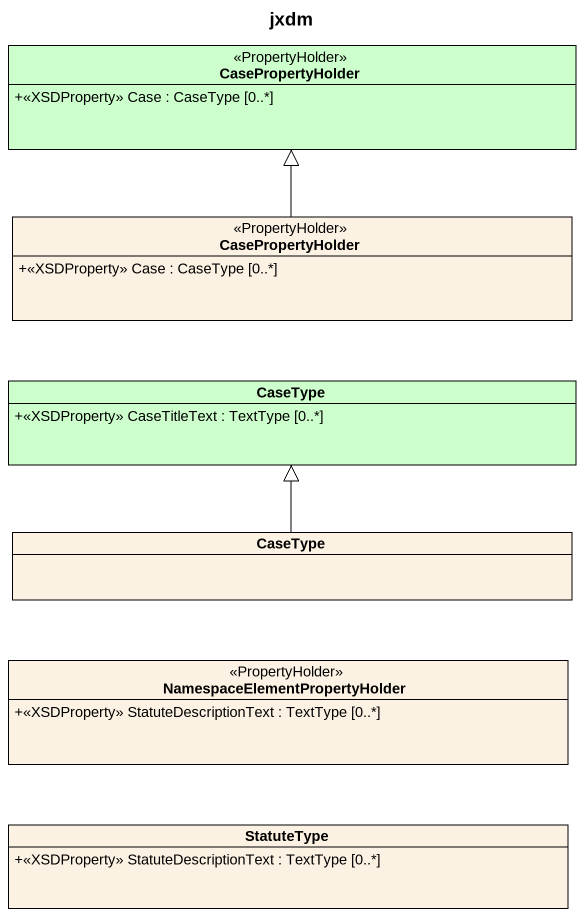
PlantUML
@startuml
title jxdm
hide circle
hide empty members
skinparam classAttributeIconSize 0
class CasePropertyHolder <<PropertyHolder>> #CCFFCC {
  +<<XSDProperty>> Case : CaseType [0..*]
}
class "CasePropertyHolder" as CasePropertyHolder_2 <<PropertyHolder>> {
  +<<XSDProperty>> Case : CaseType [0..*]
}
class CaseType #CCFFCC {
  +<<XSDProperty>> CaseTitleText : TextType [0..*]
}
class "CaseType" as CaseType_2
class "NamespaceElementPropertyHolder" as NamespaceElementPropertyHold <<PropertyHolder>> {
  +<<XSDProperty>> StatuteDescriptionText : TextType [0..*]
}
class StatuteType {
  +<<XSDProperty>> StatuteDescriptionText : TextType [0..*]
}
CasePropertyHolder_2 -up-|> CasePropertyHolder
CaseType_2 -up-|> CaseType
@enduml
